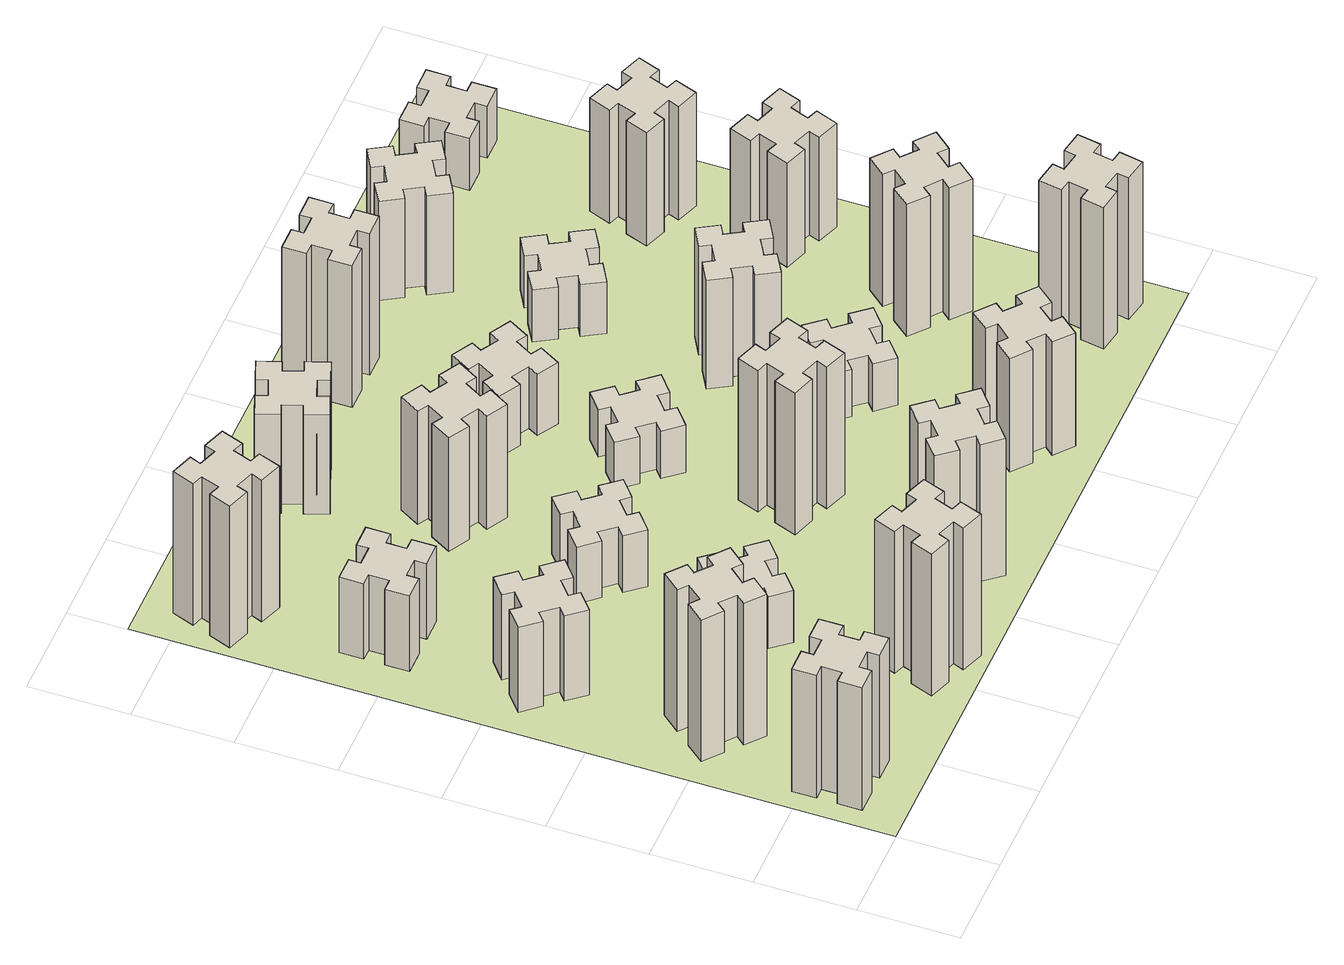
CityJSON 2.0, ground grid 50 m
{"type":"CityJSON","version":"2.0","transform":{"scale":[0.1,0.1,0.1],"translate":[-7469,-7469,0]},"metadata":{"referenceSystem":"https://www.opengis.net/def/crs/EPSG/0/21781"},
"CityObjects":{
"building1":{"type":"Building","attributes":{"class":"1000","function":"1000","usage":"1000","yearOfConstruction":2016,"roofType":"1000","measuredHeight":78,"storeysAboveGround":30,"storeysBelowGround":0},"geometry":[{"type":"Solid","lod":"1","boundaries":[[[[0,1,2,3,4,5,6,7,8,9,10,11,12,13,14,15,16,17,18,19]],[[17,16,20,21]],[[16,15,22,20]],[[15,14,23,22]],[[14,13,24,23]],[[13,12,25,24]],[[12,11,26,25]],[[11,10,27,26]],[[10,9,28,27]],[[9,8,29,28]],[[8,7,30,29]],[[7,6,31,30]],[[6,5,32,31]],[[5,4,33,32]],[[4,3,34,33]],[[3,2,35,34]],[[2,1,36,35]],[[1,0,37,36]],[[0,19,38,37]],[[19,18,39,38]],[[18,17,21,39]],[[24,25,26,27,28,29,30,31,32,33,34,35,36,37,38,39,21,20,22,23]]]]}]},
"building2":{"type":"Building","attributes":{"class":"1000","function":"1000","usage":"1000","yearOfConstruction":2016,"roofType":"1000","measuredHeight":90,"storeysAboveGround":30,"storeysBelowGround":0},"geometry":[{"type":"Solid","lod":"1","boundaries":[[[[40,41,42,43,44,45,46,47,48,49,50,51,52,53,54,55,56,57,58,59]],[[57,56,60,61]],[[56,55,62,60]],[[55,54,63,62]],[[54,53,64,63]],[[53,52,65,64]],[[52,51,66,65]],[[51,50,67,66]],[[50,49,68,67]],[[49,48,69,68]],[[48,47,70,69]],[[47,46,71,70]],[[46,45,72,71]],[[45,44,73,72]],[[44,43,74,73]],[[43,42,75,74]],[[42,41,76,75]],[[41,40,77,76]],[[40,59,78,77]],[[59,58,79,78]],[[58,57,61,79]],[[64,65,66,67,68,69,70,71,72,73,74,75,76,77,78,79,61,60,62,63]]]]}]},
"building3":{"type":"Building","attributes":{"class":"1000","function":"1000","usage":"1000","yearOfConstruction":2016,"roofType":"1000","measuredHeight":54,"storeysAboveGround":30,"storeysBelowGround":0},"geometry":[{"type":"Solid","lod":"1","boundaries":[[[[80,81,82,83,84,85,86,87,88,89,90,91,92,93,94,95,96,97,98,99]],[[97,96,100,101]],[[96,95,102,100]],[[95,94,103,102]],[[94,93,104,103]],[[93,92,105,104]],[[92,91,106,105]],[[91,90,107,106]],[[90,89,108,107]],[[89,88,109,108]],[[88,87,110,109]],[[87,86,111,110]],[[86,85,112,111]],[[85,84,113,112]],[[84,83,114,113]],[[83,82,115,114]],[[82,81,116,115]],[[81,80,117,116]],[[80,99,118,117]],[[99,98,119,118]],[[98,97,101,119]],[[104,105,106,107,108,109,110,111,112,113,114,115,116,117,118,119,101,100,102,103]]]]}]},
"building4":{"type":"Building","attributes":{"class":"1000","function":"1000","usage":"1000","yearOfConstruction":2016,"roofType":"1000","measuredHeight":48,"storeysAboveGround":30,"storeysBelowGround":0},"geometry":[{"type":"Solid","lod":"1","boundaries":[[[[120,121,122,123,124,125,126,127,128,129,130,131,132,133,134,135,136,137,138,139]],[[137,136,140,141]],[[136,135,142,140]],[[135,134,143,142]],[[134,133,144,143]],[[133,132,145,144]],[[132,131,146,145]],[[131,130,147,146]],[[130,129,148,147]],[[129,128,149,148]],[[128,127,150,149]],[[127,126,151,150]],[[126,125,152,151]],[[125,124,153,152]],[[124,123,154,153]],[[123,122,155,154]],[[122,121,156,155]],[[121,120,157,156]],[[120,139,158,157]],[[139,138,159,158]],[[138,137,141,159]],[[144,145,146,147,148,149,150,151,152,153,154,155,156,157,158,159,141,140,142,143]]]]}]},
"building5":{"type":"Building","attributes":{"class":"1000","function":"1000","usage":"1000","yearOfConstruction":2016,"roofType":"1000","measuredHeight":90,"storeysAboveGround":30,"storeysBelowGround":0},"geometry":[{"type":"Solid","lod":"1","boundaries":[[[[160,161,162,163,164,165,166,167,168,169,170,171,172,173,174,175,176,177,178,179]],[[177,176,180,181]],[[176,175,182,180]],[[175,174,183,182]],[[174,173,184,183]],[[173,172,185,184]],[[172,171,186,185]],[[171,170,187,186]],[[170,169,188,187]],[[169,168,189,188]],[[168,167,190,189]],[[167,166,191,190]],[[166,165,192,191]],[[165,164,193,192]],[[164,163,194,193]],[[163,162,195,194]],[[162,161,196,195]],[[161,160,197,196]],[[160,179,198,197]],[[179,178,199,198]],[[178,177,181,199]],[[184,185,186,187,188,189,190,191,192,193,194,195,196,197,198,199,181,180,182,183]]]]}]},
"building6":{"type":"Building","attributes":{"class":"1000","function":"1000","usage":"1000","yearOfConstruction":2016,"roofType":"1000","measuredHeight":90,"storeysAboveGround":30,"storeysBelowGround":0},"geometry":[{"type":"Solid","lod":"1","boundaries":[[[[200,201,202,203,204,205,206,207,208,209,210,211,212,213,214,215,216,217,218,219]],[[217,216,220,221]],[[216,215,222,220]],[[215,214,223,222]],[[214,213,224,223]],[[213,212,225,224]],[[212,211,226,225]],[[211,210,227,226]],[[210,209,228,227]],[[209,208,229,228]],[[208,207,230,229]],[[207,206,231,230]],[[206,205,232,231]],[[205,204,233,232]],[[204,203,234,233]],[[203,202,235,234]],[[202,201,236,235]],[[201,200,237,236]],[[200,219,238,237]],[[219,218,239,238]],[[218,217,221,239]],[[224,225,226,227,228,229,230,231,232,233,234,235,236,237,238,239,221,220,222,223]]]]}]},
"building7":{"type":"Building","attributes":{"class":"1000","function":"1000","usage":"1000","yearOfConstruction":2016,"roofType":"1000","measuredHeight":33,"storeysAboveGround":30,"storeysBelowGround":0},"geometry":[{"type":"Solid","lod":"1","boundaries":[[[[240,241,242,243,244,245,246,247,248,249,250,251,252,253,254,255,256,257,258,259]],[[257,256,260,261]],[[256,255,262,260]],[[255,254,263,262]],[[254,253,264,263]],[[253,252,265,264]],[[252,251,266,265]],[[251,250,267,266]],[[250,249,268,267]],[[249,248,269,268]],[[248,247,270,269]],[[247,246,271,270]],[[246,245,272,271]],[[245,244,273,272]],[[244,243,274,273]],[[243,242,275,274]],[[242,241,276,275]],[[241,240,277,276]],[[240,259,278,277]],[[259,258,279,278]],[[258,257,261,279]],[[264,265,266,267,268,269,270,271,272,273,274,275,276,277,278,279,261,260,262,263]]]]}]},
"building8":{"type":"Building","attributes":{"class":"1000","function":"1000","usage":"1000","yearOfConstruction":2016,"roofType":"1000","measuredHeight":36,"storeysAboveGround":30,"storeysBelowGround":0},"geometry":[{"type":"Solid","lod":"1","boundaries":[[[[280,281,282,283,284,285,286,287,288,289,290,291,292,293,294,295,296,297,298,299]],[[297,296,300,301]],[[296,295,302,300]],[[295,294,303,302]],[[294,293,304,303]],[[293,292,305,304]],[[292,291,306,305]],[[291,290,307,306]],[[290,289,308,307]],[[289,288,309,308]],[[288,287,310,309]],[[287,286,311,310]],[[286,285,312,311]],[[285,284,313,312]],[[284,283,314,313]],[[283,282,315,314]],[[282,281,316,315]],[[281,280,317,316]],[[280,299,318,317]],[[299,298,319,318]],[[298,297,301,319]],[[304,305,306,307,308,309,310,311,312,313,314,315,316,317,318,319,301,300,302,303]]]]}]},
"building9":{"type":"Building","attributes":{"class":"1000","function":"1000","usage":"1000","yearOfConstruction":2016,"roofType":"1000","measuredHeight":87,"storeysAboveGround":30,"storeysBelowGround":0},"geometry":[{"type":"Solid","lod":"1","boundaries":[[[[320,321,322,323,324,325,326,327,328,329,330,331,332,333,334,335,336,337,338,339]],[[337,336,340,341]],[[336,335,342,340]],[[335,334,343,342]],[[334,333,344,343]],[[333,332,345,344]],[[332,331,346,345]],[[331,330,347,346]],[[330,329,348,347]],[[329,328,349,348]],[[328,327,350,349]],[[327,326,351,350]],[[326,325,352,351]],[[325,324,353,352]],[[324,323,354,353]],[[323,322,355,354]],[[322,321,356,355]],[[321,320,357,356]],[[320,339,358,357]],[[339,338,359,358]],[[338,337,341,359]],[[344,345,346,347,348,349,350,351,352,353,354,355,356,357,358,359,341,340,342,343]]]]}]},
"building10":{"type":"Building","attributes":{"class":"1000","function":"1000","usage":"1000","yearOfConstruction":2016,"roofType":"1000","measuredHeight":72,"storeysAboveGround":30,"storeysBelowGround":0},"geometry":[{"type":"Solid","lod":"1","boundaries":[[[[360,361,362,363,364,365,366,367,368,369,370,371,372,373,374,375,376,377,378,379]],[[377,376,380,381]],[[376,375,382,380]],[[375,374,383,382]],[[374,373,384,383]],[[373,372,385,384]],[[372,371,386,385]],[[371,370,387,386]],[[370,369,388,387]],[[369,368,389,388]],[[368,367,390,389]],[[367,366,391,390]],[[366,365,392,391]],[[365,364,393,392]],[[364,363,394,393]],[[363,362,395,394]],[[362,361,396,395]],[[361,360,397,396]],[[360,379,398,397]],[[379,378,399,398]],[[378,377,381,399]],[[384,385,386,387,388,389,390,391,392,393,394,395,396,397,398,399,381,380,382,383]]]]}]},
"building11":{"type":"Building","attributes":{"class":"1000","function":"1000","usage":"1000","yearOfConstruction":2016,"roofType":"1000","measuredHeight":63,"storeysAboveGround":30,"storeysBelowGround":0},"geometry":[{"type":"Solid","lod":"1","boundaries":[[[[400,401,402,403,404,405,406,407,408,409,410,411,412,413,414,415,416,417,418,419]],[[417,416,420,421]],[[416,415,422,420]],[[415,414,423,422]],[[414,413,424,423]],[[413,412,425,424]],[[412,411,426,425]],[[411,410,427,426]],[[410,409,428,427]],[[409,408,429,428]],[[408,407,430,429]],[[407,406,431,430]],[[406,405,432,431]],[[405,404,433,432]],[[404,403,434,433]],[[403,402,435,434]],[[402,401,436,435]],[[401,400,437,436]],[[400,419,438,437]],[[419,418,439,438]],[[418,417,421,439]],[[424,425,426,427,428,429,430,431,432,433,434,435,436,437,438,439,421,420,422,423]]]]}]},
"building12":{"type":"Building","attributes":{"class":"1000","function":"1000","usage":"1000","yearOfConstruction":2016,"roofType":"1000","measuredHeight":90,"storeysAboveGround":30,"storeysBelowGround":0},"geometry":[{"type":"Solid","lod":"1","boundaries":[[[[440,441,442,443,444,445,446,447,448,449,450,451,452,453,454,455,456,457,458,459]],[[457,456,460,461]],[[456,455,462,460]],[[455,454,463,462]],[[454,453,464,463]],[[453,452,465,464]],[[452,451,466,465]],[[451,450,467,466]],[[450,449,468,467]],[[449,448,469,468]],[[448,447,470,469]],[[447,446,471,470]],[[446,445,472,471]],[[445,444,473,472]],[[444,443,474,473]],[[443,442,475,474]],[[442,441,476,475]],[[441,440,477,476]],[[440,459,478,477]],[[459,458,479,478]],[[458,457,461,479]],[[464,465,466,467,468,469,470,471,472,473,474,475,476,477,478,479,461,460,462,463]]]]}]},
"building13":{"type":"Building","attributes":{"class":"1000","function":"1000","usage":"1000","yearOfConstruction":2016,"roofType":"1000","measuredHeight":30,"storeysAboveGround":30,"storeysBelowGround":0},"geometry":[{"type":"Solid","lod":"1","boundaries":[[[[480,481,482,483,484,485,486,487,488,489,490,491,492,493,494,495,496,497,498,499]],[[497,496,500,501]],[[496,495,502,500]],[[495,494,503,502]],[[494,493,504,503]],[[493,492,505,504]],[[492,491,506,505]],[[491,490,507,506]],[[490,489,508,507]],[[489,488,509,508]],[[488,487,510,509]],[[487,486,511,510]],[[486,485,512,511]],[[485,484,513,512]],[[484,483,514,513]],[[483,482,515,514]],[[482,481,516,515]],[[481,480,517,516]],[[480,499,518,517]],[[499,498,519,518]],[[498,497,501,519]],[[504,505,506,507,508,509,510,511,512,513,514,515,516,517,518,519,501,500,502,503]]]]}]},
"building14":{"type":"Building","attributes":{"class":"1000","function":"1000","usage":"1000","yearOfConstruction":2016,"roofType":"1000","measuredHeight":39,"storeysAboveGround":30,"storeysBelowGround":0},"geometry":[{"type":"Solid","lod":"1","boundaries":[[[[520,521,522,523,524,525,526,527,528,529,530,531,532,533,534,535,536,537,538,539]],[[537,536,540,541]],[[536,535,542,540]],[[535,534,543,542]],[[534,533,544,543]],[[533,532,545,544]],[[532,531,546,545]],[[531,530,547,546]],[[530,529,548,547]],[[529,528,549,548]],[[528,527,550,549]],[[527,526,551,550]],[[526,525,552,551]],[[525,524,553,552]],[[524,523,554,553]],[[523,522,555,554]],[[522,521,556,555]],[[521,520,557,556]],[[520,539,558,557]],[[539,538,559,558]],[[538,537,541,559]],[[544,545,546,547,548,549,550,551,552,553,554,555,556,557,558,559,541,540,542,543]]]]}]},
"building15":{"type":"Building","attributes":{"class":"1000","function":"1000","usage":"1000","yearOfConstruction":2016,"roofType":"1000","measuredHeight":72,"storeysAboveGround":30,"storeysBelowGround":0},"geometry":[{"type":"Solid","lod":"1","boundaries":[[[[560,561,562,563,564,565,566,567,568,569,570,571,572,573,574,575,576,577,578,579]],[[577,576,580,581]],[[576,575,582,580]],[[575,574,583,582]],[[574,573,584,583]],[[573,572,585,584]],[[572,571,586,585]],[[571,570,587,586]],[[570,569,588,587]],[[569,568,589,588]],[[568,567,590,589]],[[567,566,591,590]],[[566,565,592,591]],[[565,564,593,592]],[[564,563,594,593]],[[563,562,595,594]],[[562,561,596,595]],[[561,560,597,596]],[[560,579,598,597]],[[579,578,599,598]],[[578,577,581,599]],[[584,585,586,587,588,589,590,591,592,593,594,595,596,597,598,599,581,580,582,583]]]]}]},
"building16":{"type":"Building","attributes":{"class":"1000","function":"1000","usage":"1000","yearOfConstruction":2016,"roofType":"1000","measuredHeight":90,"storeysAboveGround":30,"storeysBelowGround":0},"geometry":[{"type":"Solid","lod":"1","boundaries":[[[[600,601,602,603,604,605,606,607,608,609,610,611,612,613,614,615,616,617,618,619]],[[617,616,620,621]],[[616,615,622,620]],[[615,614,623,622]],[[614,613,624,623]],[[613,612,625,624]],[[612,611,626,625]],[[611,610,627,626]],[[610,609,628,627]],[[609,608,629,628]],[[608,607,630,629]],[[607,606,631,630]],[[606,605,632,631]],[[605,604,633,632]],[[604,603,634,633]],[[603,602,635,634]],[[602,601,636,635]],[[601,600,637,636]],[[600,619,638,637]],[[619,618,639,638]],[[618,617,621,639]],[[624,625,626,627,628,629,630,631,632,633,634,635,636,637,638,639,621,620,622,623]]]]}]},
"building17":{"type":"Building","attributes":{"class":"1000","function":"1000","usage":"1000","yearOfConstruction":2016,"roofType":"1000","measuredHeight":30,"storeysAboveGround":30,"storeysBelowGround":0},"geometry":[{"type":"Solid","lod":"1","boundaries":[[[[640,641,642,643,644,645,646,647,648,649,650,651,652,653,654,655,656,657,658,659]],[[657,656,660,661]],[[656,655,662,660]],[[655,654,663,662]],[[654,653,664,663]],[[653,652,665,664]],[[652,651,666,665]],[[651,650,667,666]],[[650,649,668,667]],[[649,648,669,668]],[[648,647,670,669]],[[647,646,671,670]],[[646,645,672,671]],[[645,644,673,672]],[[644,643,674,673]],[[643,642,675,674]],[[642,641,676,675]],[[641,640,677,676]],[[640,659,678,677]],[[659,658,679,678]],[[658,657,661,679]],[[664,665,666,667,668,669,670,671,672,673,674,675,676,677,678,679,661,660,662,663]]]]}]},
"building18":{"type":"Building","attributes":{"class":"1000","function":"1000","usage":"1000","yearOfConstruction":2016,"roofType":"1000","measuredHeight":69,"storeysAboveGround":30,"storeysBelowGround":0},"geometry":[{"type":"Solid","lod":"1","boundaries":[[[[680,681,682,683,684,685,686,687,688,689,690,691,692,693,694,695,696,697,698,699]],[[697,696,700,701]],[[696,695,702,700]],[[695,694,703,702]],[[694,693,704,703]],[[693,692,705,704]],[[692,691,706,705]],[[691,690,707,706]],[[690,689,708,707]],[[689,688,709,708]],[[688,687,710,709]],[[687,686,711,710]],[[686,685,712,711]],[[685,684,713,712]],[[684,683,714,713]],[[683,682,715,714]],[[682,681,716,715]],[[681,680,717,716]],[[680,699,718,717]],[[699,698,719,718]],[[698,697,701,719]],[[704,705,706,707,708,709,710,711,712,713,714,715,716,717,718,719,701,700,702,703]]]]}]},
"building19":{"type":"Building","attributes":{"class":"1000","function":"1000","usage":"1000","yearOfConstruction":2016,"roofType":"1000","measuredHeight":33,"storeysAboveGround":30,"storeysBelowGround":0},"geometry":[{"type":"Solid","lod":"1","boundaries":[[[[720,721,722,723,724,725,726,727,728,729,730,731,732,733,734,735,736,737,738,739]],[[737,736,740,741]],[[736,735,742,740]],[[735,734,743,742]],[[734,733,744,743]],[[733,732,745,744]],[[732,731,746,745]],[[731,730,747,746]],[[730,729,748,747]],[[729,728,749,748]],[[728,727,750,749]],[[727,726,751,750]],[[726,725,752,751]],[[725,724,753,752]],[[724,723,754,753]],[[723,722,755,754]],[[722,721,756,755]],[[721,720,757,756]],[[720,739,758,757]],[[739,738,759,758]],[[738,737,741,759]],[[744,745,746,747,748,749,750,751,752,753,754,755,756,757,758,759,741,740,742,743]]]]}]},
"building20":{"type":"Building","attributes":{"class":"1000","function":"1000","usage":"1000","yearOfConstruction":2016,"roofType":"1000","measuredHeight":90,"storeysAboveGround":30,"storeysBelowGround":0},"geometry":[{"type":"Solid","lod":"1","boundaries":[[[[760,761,762,763,764,765,766,767,768,769,770,771,772,773,774,775,776,777,778,779]],[[777,776,780,781]],[[776,775,782,780]],[[775,774,783,782]],[[774,773,784,783]],[[773,772,785,784]],[[772,771,786,785]],[[771,770,787,786]],[[770,769,788,787]],[[769,768,789,788]],[[768,767,790,789]],[[767,766,791,790]],[[766,765,792,791]],[[765,764,793,792]],[[764,763,794,793]],[[763,762,795,794]],[[762,761,796,795]],[[761,760,797,796]],[[760,779,798,797]],[[779,778,799,798]],[[778,777,781,799]],[[784,785,786,787,788,789,790,791,792,793,794,795,796,797,798,799,781,780,782,783]]]]}]},
"building21":{"type":"Building","attributes":{"class":"1000","function":"1000","usage":"1000","yearOfConstruction":2016,"roofType":"1000","measuredHeight":84,"storeysAboveGround":30,"storeysBelowGround":0},"geometry":[{"type":"Solid","lod":"1","boundaries":[[[[800,801,802,803,804,805,806,807,808,809,810,811,812,813,814,815,816,817,818,819]],[[817,816,820,821]],[[816,815,822,820]],[[815,814,823,822]],[[814,813,824,823]],[[813,812,825,824]],[[812,811,826,825]],[[811,810,827,826]],[[810,809,828,827]],[[809,808,829,828]],[[808,807,830,829]],[[807,806,831,830]],[[806,805,832,831]],[[805,804,833,832]],[[804,803,834,833]],[[803,802,835,834]],[[802,801,836,835]],[[801,800,837,836]],[[800,819,838,837]],[[819,818,839,838]],[[818,817,821,839]],[[824,825,826,827,828,829,830,831,832,833,834,835,836,837,838,839,821,820,822,823]]]]}]},
"building22":{"type":"Building","attributes":{"class":"1000","function":"1000","usage":"1000","yearOfConstruction":2016,"roofType":"1000","measuredHeight":63,"storeysAboveGround":30,"storeysBelowGround":0},"geometry":[{"type":"Solid","lod":"1","boundaries":[[[[840,841,842,843,844,845,846,847,848,849,850,851,852,853,854,855,856,857,858,859]],[[857,856,860,861]],[[856,855,862,860]],[[855,854,863,862]],[[854,853,864,863]],[[853,852,865,864]],[[852,851,866,865]],[[851,850,867,866]],[[850,849,868,867]],[[849,848,869,868]],[[848,847,870,869]],[[847,846,871,870]],[[846,845,872,871]],[[845,844,873,872]],[[844,843,874,873]],[[843,842,875,874]],[[842,841,876,875]],[[841,840,877,876]],[[840,859,878,877]],[[859,858,879,878]],[[858,857,861,879]],[[864,865,866,867,868,869,870,871,872,873,874,875,876,877,878,879,861,860,862,863]]]]}]},
"building23":{"type":"Building","attributes":{"class":"1000","function":"1000","usage":"1000","yearOfConstruction":2016,"roofType":"1000","measuredHeight":66,"storeysAboveGround":30,"storeysBelowGround":0},"geometry":[{"type":"Solid","lod":"1","boundaries":[[[[880,881,882,883,884,885,886,887,888,889,890,891,892,893,894,895,896,897,898,899]],[[897,896,900,901]],[[896,895,902,900]],[[895,894,903,902]],[[894,893,904,903]],[[893,892,905,904]],[[892,891,906,905]],[[891,890,907,906]],[[890,889,908,907]],[[889,888,909,908]],[[888,887,910,909]],[[887,886,911,910]],[[886,885,912,911]],[[885,884,913,912]],[[884,883,914,913]],[[883,882,915,914]],[[882,881,916,915]],[[881,880,917,916]],[[880,899,918,917]],[[899,898,919,918]],[[898,897,901,919]],[[904,905,906,907,908,909,910,911,912,913,914,915,916,917,918,919,901,900,902,903]]]]}]},
"building24":{"type":"Building","attributes":{"class":"1000","function":"1000","usage":"1000","yearOfConstruction":2016,"roofType":"1000","measuredHeight":72,"storeysAboveGround":30,"storeysBelowGround":0},"geometry":[{"type":"Solid","lod":"1","boundaries":[[[[920,921,922,923,924,925,926,927,928,929,930,931,932,933,934,935,936,937,938,939]],[[937,936,940,941]],[[936,935,942,940]],[[935,934,943,942]],[[934,933,944,943]],[[933,932,945,944]],[[932,931,946,945]],[[931,930,947,946]],[[930,929,948,947]],[[929,928,949,948]],[[928,927,950,949]],[[927,926,951,950]],[[926,925,952,951]],[[925,924,953,952]],[[924,923,954,953]],[[923,922,955,954]],[[922,921,956,955]],[[921,920,957,956]],[[920,939,958,957]],[[939,938,959,958]],[[938,937,941,959]],[[944,945,946,947,948,949,950,951,952,953,954,955,956,957,958,959,941,940,942,943]]]]}]},
"building25":{"type":"Building","attributes":{"class":"1000","function":"1000","usage":"1000","yearOfConstruction":2016,"roofType":"1000","measuredHeight":33,"storeysAboveGround":30,"storeysBelowGround":0},"geometry":[{"type":"Solid","lod":"1","boundaries":[[[[960,961,962,963,964,965,966,967,968,969,970,971,972,973,974,975,976,977,978,979]],[[977,976,980,981]],[[976,975,982,980]],[[975,974,983,982]],[[974,973,984,983]],[[973,972,985,984]],[[972,971,986,985]],[[971,970,987,986]],[[970,969,988,987]],[[969,968,989,988]],[[968,967,990,989]],[[967,966,991,990]],[[966,965,992,991]],[[965,964,993,992]],[[964,963,994,993]],[[963,962,995,994]],[[962,961,996,995]],[[961,960,997,996]],[[960,979,998,997]],[[979,978,999,998]],[[978,977,981,999]],[[984,985,986,987,988,989,990,991,992,993,994,995,996,997,998,999,981,980,982,983]]]]}]},
"landuse1":{"type":"LandUse","attributes":{"name":"plot1","function":"1010"},"geometry":[{"type":"MultiSurface","lod":"1","boundaries":[[[1000,1001,1002,1003]]]}]}
},
"vertices":[
[165,425,0],[165,325,0],[105,325,0],[105,205,0],[225,205,0],[225,265,0],[325,265,0],[325,205,0],[445,205,0],[445,325,0],[385,325,0],[385,425,0],[445,425,0],[445,545,0],[325,545,0],[325,485,0],[225,485,0],[225,545,0],[105,545,0],[105,425,0],[225,485,780],[225,545,780],[325,485,780],[325,545,780],[445,545,780],[445,425,780],[385,425,780],[385,325,780],[445,325,780],[445,205,780],[325,205,780],[325,265,780],[225,265,780],[225,205,780],[105,205,780],[105,325,780],[165,325,780],[165,425,780],[105,425,780],[105,545,780],
[484,1067,0],[408,1132,0],[446,1178,0],[354,1255,0],[277,1163,0],[323,1124,0],[259,1048,0],[213,1086,0],[136,994,0],[228,917,0],[266,963,0],[343,899,0],[304,853,0],[396,776,0],[473,868,0],[427,906,0],[492,983,0],[538,944,0],[615,1036,0],[523,1113,0],[492,983,900],[538,944,900],[427,906,900],[473,868,900],[396,776,900],[304,853,900],[343,899,900],[266,963,900],[228,917,900],[136,994,900],[213,1086,900],[259,1048,900],[323,1124,900],[277,1163,900],[354,1255,900],[446,1178,900],[408,1132,900],[484,1067,900],[523,1113,900],[615,1036,900],
[408,1739,0],[484,1803,0],[523,1757,0],[615,1834,0],[538,1926,0],[492,1888,0],[427,1964,0],[473,2003,0],[396,2095,0],[304,2018,0],[343,1972,0],[266,1907,0],[228,1953,0],[136,1876,0],[213,1784,0],[259,1823,0],[323,1746,0],[277,1708,0],[354,1616,0],[446,1693,0],[323,1746,540],[277,1708,540],[259,1823,540],[213,1784,540],[136,1876,540],[228,1953,540],[266,1907,540],[343,1972,540],[304,2018,540],[396,2095,540],[473,2003,540],[427,1964,540],[492,1888,540],[538,1926,540],[615,1834,540],[523,1757,540],[484,1803,540],[408,1739,540],[446,1693,540],[354,1616,540],
[485,2545,0],[485,2645,0],[545,2645,0],[545,2765,0],[425,2765,0],[425,2705,0],[325,2705,0],[325,2765,0],[205,2765,0],[205,2645,0],[265,2645,0],[265,2545,0],[205,2545,0],[205,2425,0],[325,2425,0],[325,2485,0],[425,2485,0],[425,2425,0],[545,2425,0],[545,2545,0],[425,2485,480],[425,2425,480],[325,2485,480],[325,2425,480],[205,2425,480],[205,2545,480],[265,2545,480],[265,2645,480],[205,2645,480],[205,2765,480],[325,2765,480],[325,2705,480],[425,2705,480],[425,2765,480],[545,2765,480],[545,2645,480],[485,2645,480],[485,2545,480],[545,2545,480],[545,2425,480],
[1029,360,0],[995,266,0],[939,287,0],[897,174,0],[1010,133,0],[1031,189,0],[1125,155,0],[1104,99,0],[1217,57,0],[1258,170,0],[1202,191,0],[1236,285,0],[1292,264,0],[1333,377,0],[1220,418,0],[1200,362,0],[1106,396,0],[1127,452,0],[1014,493,0],[973,380,0],[1106,396,900],[1127,452,900],[1200,362,900],[1220,418,900],[1333,377,900],[1292,264,900],[1236,285,900],[1202,191,900],[1258,170,900],[1217,57,900],[1104,99,900],[1125,155,900],[1031,189,900],[1010,133,900],[897,174,900],[939,287,900],[995,266,900],[1029,360,900],[973,380,900],[1014,493,900],
[189,3420,0],[155,3326,0],[99,3347,0],[57,3234,0],[170,3193,0],[191,3249,0],[285,3215,0],[264,3159,0],[377,3117,0],[418,3230,0],[362,3251,0],[396,3345,0],[452,3324,0],[493,3437,0],[380,3478,0],[360,3422,0],[266,3456,0],[287,3512,0],[174,3553,0],[133,3440,0],[266,3456,900],[287,3512,900],[360,3422,900],[380,3478,900],[493,3437,900],[452,3324,900],[396,3345,900],[362,3251,900],[418,3230,900],[377,3117,900],[264,3159,900],[285,3215,900],[191,3249,900],[170,3193,900],[57,3234,900],[99,3347,900],[155,3326,900],[189,3420,900],[133,3440,900],[174,3553,900],
[983,1232,0],[906,1167,0],[868,1213,0],[776,1136,0],[853,1044,0],[899,1083,0],[963,1006,0],[917,968,0],[994,876,0],[1086,953,0],[1048,999,0],[1124,1063,0],[1163,1017,0],[1255,1094,0],[1178,1186,0],[1132,1148,0],[1067,1224,0],[1113,1263,0],[1036,1355,0],[944,1278,0],[1067,1224,330],[1113,1263,330],[1132,1148,330],[1178,1186,330],[1255,1094,330],[1163,1017,330],[1124,1063,330],[1048,999,330],[1086,953,330],[994,876,330],[917,968,330],[963,1006,330],[899,1083,330],[853,1044,330],[776,1136,330],[868,1213,330],[906,1167,330],[983,1232,330],[944,1278,330],[1036,1355,330],
[1083,1972,0],[1006,1907,0],[968,1953,0],[876,1876,0],[953,1784,0],[999,1823,0],[1063,1746,0],[1017,1708,0],[1094,1616,0],[1186,1693,0],[1148,1739,0],[1224,1803,0],[1263,1757,0],[1355,1834,0],[1278,1926,0],[1232,1888,0],[1167,1964,0],[1213,2003,0],[1136,2095,0],[1044,2018,0],[1167,1964,360],[1213,2003,360],[1232,1888,360],[1278,1926,360],[1355,1834,360],[1263,1757,360],[1224,1803,360],[1148,1739,360],[1186,1693,360],[1094,1616,360],[1017,1708,360],[1063,1746,360],[999,1823,360],[953,1784,360],[876,1876,360],[968,1953,360],[1006,1907,360],[1083,1972,360],[1044,2018,360],[1136,2095,360],
[1639,343,0],[1703,266,0],[1657,228,0],[1734,136,0],[1826,213,0],[1788,259,0],[1864,323,0],[1903,277,0],[1995,354,0],[1918,446,0],[1872,408,0],[1807,484,0],[1853,523,0],[1776,615,0],[1684,538,0],[1723,492,0],[1646,427,0],[1608,473,0],[1516,396,0],[1593,304,0],[1646,427,870],[1608,473,870],[1723,492,870],[1684,538,870],[1776,615,870],[1853,523,870],[1807,484,870],[1872,408,870],[1918,446,870],[1995,354,870],[1903,277,870],[1864,323,870],[1788,259,870],[1826,213,870],[1734,136,870],[1657,228,870],[1703,266,870],[1639,343,870],[1593,304,870],[1516,396,870],
[1314,2666,0],[1227,2716,0],[1257,2768,0],[1153,2828,0],[1093,2724,0],[1145,2694,0],[1095,2607,0],[1043,2637,0],[983,2533,0],[1087,2473,0],[1117,2525,0],[1204,2475,0],[1174,2423,0],[1278,2363,0],[1338,2467,0],[1286,2497,0],[1336,2584,0],[1388,2554,0],[1448,2658,0],[1344,2718,0],[1336,2584,720],[1388,2554,720],[1286,2497,720],[1338,2467,720],[1278,2363,720],[1174,2423,720],[1204,2475,720],[1117,2525,720],[1087,2473,720],[983,2533,720],[1043,2637,720],[1095,2607,720],[1145,2694,720],[1093,2724,720],[1153,2828,720],[1257,2768,720],[1227,2716,720],[1314,2666,720],[1344,2718,720],[1448,2658,720],
[1125,3456,0],[1031,3422,0],[1010,3478,0],[897,3437,0],[939,3324,0],[995,3345,0],[1029,3251,0],[973,3230,0],[1014,3117,0],[1127,3159,0],[1106,3215,0],[1200,3249,0],[1220,3193,0],[1333,3234,0],[1292,3347,0],[1236,3326,0],[1202,3420,0],[1258,3440,0],[1217,3553,0],[1104,3512,0],[1202,3420,630],[1258,3440,630],[1236,3326,630],[1292,3347,630],[1333,3234,630],[1220,3193,630],[1200,3249,630],[1106,3215,630],[1127,3159,630],[1014,3117,630],[973,3230,630],[1029,3251,630],[995,3345,630],[939,3324,630],[897,3437,630],[1010,3478,630],[1031,3422,630],[1125,3456,630],[1104,3512,630],[1217,3553,630],
[1771,1129,0],[1865,1095,0],[1844,1039,0],[1957,997,0],[1998,1110,0],[1942,1131,0],[1976,1225,0],[2032,1204,0],[2073,1317,0],[1960,1358,0],[1940,1302,0],[1846,1336,0],[1867,1392,0],[1754,1433,0],[1713,1320,0],[1769,1300,0],[1735,1206,0],[1679,1227,0],[1637,1114,0],[1750,1073,0],[1735,1206,900],[1679,1227,900],[1769,1300,900],[1713,1320,900],[1754,1433,900],[1867,1392,900],[1846,1336,900],[1940,1302,900],[1960,1358,900],[2073,1317,900],[2032,1204,900],[1976,1225,900],[1942,1131,900],[1998,1110,900],[1957,997,900],[1844,1039,900],[1865,1095,900],[1771,1129,900],[1750,1073,900],[1637,1114,900],
[1972,1988,0],[1907,2064,0],[1953,2103,0],[1876,2195,0],[1784,2118,0],[1823,2072,0],[1746,2007,0],[1708,2053,0],[1616,1976,0],[1693,1884,0],[1739,1923,0],[1803,1846,0],[1757,1808,0],[1834,1716,0],[1926,1793,0],[1888,1839,0],[1964,1903,0],[2003,1857,0],[2095,1934,0],[2018,2026,0],[1964,1903,300],[2003,1857,300],[1888,1839,300],[1926,1793,300],[1834,1716,300],[1757,1808,300],[1803,1846,300],[1739,1923,300],[1693,1884,300],[1616,1976,300],[1708,2053,300],[1746,2007,300],[1823,2072,300],[1784,2118,300],[1876,2195,300],[1953,2103,300],[1907,2064,300],[1972,1988,300],[2018,2026,300],[2095,1934,300],
[1926,2497,0],[1976,2584,0],[2028,2554,0],[2088,2658,0],[1984,2718,0],[1954,2666,0],[1867,2716,0],[1897,2768,0],[1793,2828,0],[1733,2724,0],[1785,2694,0],[1735,2607,0],[1683,2637,0],[1623,2533,0],[1727,2473,0],[1757,2525,0],[1844,2475,0],[1814,2423,0],[1918,2363,0],[1978,2467,0],[1844,2475,390],[1814,2423,390],[1757,2525,390],[1727,2473,390],[1623,2533,390],[1683,2637,390],[1735,2607,390],[1785,2694,390],[1733,2724,390],[1793,2828,390],[1897,2768,390],[1867,2716,390],[1954,2666,390],[1984,2718,390],[2088,2658,390],[2028,2554,390],[1976,2584,390],[1926,2497,390],[1978,2467,390],[1918,2363,390],
[2486,323,0],[2563,259,0],[2524,213,0],[2616,136,0],[2693,228,0],[2647,266,0],[2712,343,0],[2758,304,0],[2835,396,0],[2743,473,0],[2704,427,0],[2628,492,0],[2666,538,0],[2574,615,0],[2497,523,0],[2543,484,0],[2479,408,0],[2433,446,0],[2356,354,0],[2448,277,0],[2479,408,720],[2433,446,720],[2543,484,720],[2497,523,720],[2574,615,720],[2666,538,720],[2628,492,720],[2704,427,720],[2743,473,720],[2835,396,720],[2758,304,720],[2712,343,720],[2647,266,720],[2693,228,720],[2616,136,720],[2524,213,720],[2563,259,720],[2486,323,720],[2448,277,720],[2356,354,720],
[1965,3385,0],[1965,3485,0],[2025,3485,0],[2025,3605,0],[1905,3605,0],[1905,3545,0],[1805,3545,0],[1805,3605,0],[1685,3605,0],[1685,3485,0],[1745,3485,0],[1745,3385,0],[1685,3385,0],[1685,3265,0],[1805,3265,0],[1805,3325,0],[1905,3325,0],[1905,3265,0],[2025,3265,0],[2025,3385,0],[1905,3325,900],[1905,3265,900],[1805,3325,900],[1805,3265,900],[1685,3265,900],[1685,3385,900],[1745,3385,900],[1745,3485,900],[1685,3485,900],[1685,3605,900],[1805,3605,900],[1805,3545,900],[1905,3545,900],[1905,3605,900],[2025,3605,900],[2025,3485,900],[1965,3485,900],[1965,3385,900],[2025,3385,900],[2025,3265,900],
[2563,1332,0],[2486,1267,0],[2448,1313,0],[2356,1236,0],[2433,1144,0],[2479,1183,0],[2543,1106,0],[2497,1068,0],[2574,976,0],[2666,1053,0],[2628,1099,0],[2704,1163,0],[2743,1117,0],[2835,1194,0],[2758,1286,0],[2712,1248,0],[2647,1324,0],[2693,1363,0],[2616,1455,0],[2524,1378,0],[2647,1324,300],[2693,1363,300],[2712,1248,300],[2758,1286,300],[2835,1194,300],[2743,1117,300],[2704,1163,300],[2628,1099,300],[2666,1053,300],[2574,976,300],[2497,1068,300],[2543,1106,300],[2479,1183,300],[2433,1144,300],[2356,1236,300],[2448,1313,300],[2486,1267,300],[2563,1332,300],[2524,1378,300],[2616,1455,300],
[2475,1744,0],[2525,1657,0],[2473,1627,0],[2533,1523,0],[2637,1583,0],[2607,1635,0],[2694,1685,0],[2724,1633,0],[2828,1693,0],[2768,1797,0],[2716,1767,0],[2666,1854,0],[2718,1884,0],[2658,1988,0],[2554,1928,0],[2584,1876,0],[2497,1826,0],[2467,1878,0],[2363,1818,0],[2423,1714,0],[2497,1826,690],[2467,1878,690],[2584,1876,690],[2554,1928,690],[2658,1988,690],[2718,1884,690],[2666,1854,690],[2716,1767,690],[2768,1797,690],[2828,1693,690],[2724,1633,690],[2694,1685,690],[2607,1635,690],[2637,1583,690],[2533,1523,690],[2473,1627,690],[2525,1657,690],[2475,1744,690],[2423,1714,690],[2363,1818,690],
[2475,2584,0],[2525,2497,0],[2473,2467,0],[2533,2363,0],[2637,2423,0],[2607,2475,0],[2694,2525,0],[2724,2473,0],[2828,2533,0],[2768,2637,0],[2716,2607,0],[2666,2694,0],[2718,2724,0],[2658,2828,0],[2554,2768,0],[2584,2716,0],[2497,2666,0],[2467,2718,0],[2363,2658,0],[2423,2554,0],[2497,2666,330],[2467,2718,330],[2584,2716,330],[2554,2768,330],[2658,2828,330],[2718,2724,330],[2666,2694,330],[2716,2607,330],[2768,2637,330],[2828,2533,330],[2724,2473,330],[2694,2525,330],[2607,2475,330],[2637,2423,330],[2533,2363,330],[2473,2467,330],[2525,2497,330],[2475,2584,330],[2423,2554,330],[2363,2658,330],
[3504,475,0],[3405,492,0],[3416,551,0],[3297,572,0],[3277,454,0],[3336,444,0],[3318,345,0],[3259,356,0],[3238,237,0],[3357,217,0],[3367,276,0],[3465,258,0],[3455,199,0],[3573,178,0],[3594,297,0],[3535,307,0],[3552,405,0],[3611,395,0],[3632,513,0],[3514,534,0],[3552,405,900],[3611,395,900],[3535,307,900],[3594,297,900],[3573,178,900],[3455,199,900],[3465,258,900],[3367,276,900],[3357,217,900],[3238,237,900],[3259,356,900],[3318,345,900],[3336,444,900],[3277,454,900],[3297,572,900],[3416,551,900],[3405,492,900],[3504,475,900],[3514,534,900],[3632,513,900],
[3287,1006,0],[3352,1083,0],[3398,1044,0],[3475,1136,0],[3383,1213,0],[3344,1167,0],[3268,1232,0],[3306,1278,0],[3214,1355,0],[3137,1263,0],[3183,1224,0],[3119,1148,0],[3073,1186,0],[2996,1094,0],[3088,1017,0],[3126,1063,0],[3203,999,0],[3164,953,0],[3256,876,0],[3333,968,0],[3203,999,840],[3164,953,840],[3126,1063,840],[3088,1017,840],[2996,1094,840],[3073,1186,840],[3119,1148,840],[3183,1224,840],[3137,1263,840],[3214,1355,840],[3306,1278,840],[3268,1232,840],[3344,1167,840],[3383,1213,840],[3475,1136,840],[3398,1044,840],[3352,1083,840],[3287,1006,840],[3333,968,840],[3256,876,840],
[2716,3347,0],[2666,3434,0],[2718,3464,0],[2658,3568,0],[2554,3508,0],[2584,3456,0],[2497,3406,0],[2467,3458,0],[2363,3398,0],[2423,3294,0],[2475,3324,0],[2525,3237,0],[2473,3207,0],[2533,3103,0],[2637,3163,0],[2607,3215,0],[2694,3265,0],[2724,3213,0],[2828,3273,0],[2768,3377,0],[2694,3265,630],[2724,3213,630],[2607,3215,630],[2637,3163,630],[2533,3103,630],[2473,3207,630],[2525,3237,630],[2475,3324,630],[2423,3294,630],[2363,3398,630],[2467,3458,630],[2497,3406,630],[2584,3456,630],[2554,3508,630],[2658,3568,630],[2718,3464,630],[2666,3434,630],[2716,3347,630],[2768,3377,630],[2828,3273,630],
[3520,1942,0],[3426,1976,0],[3447,2032,0],[3334,2073,0],[3293,1960,0],[3349,1940,0],[3315,1846,0],[3259,1867,0],[3217,1754,0],[3330,1713,0],[3351,1769,0],[3445,1735,0],[3424,1679,0],[3537,1637,0],[3578,1750,0],[3522,1771,0],[3556,1865,0],[3612,1844,0],[3653,1957,0],[3540,1998,0],[3556,1865,660],[3612,1844,660],[3522,1771,660],[3578,1750,660],[3537,1637,660],[3424,1679,660],[3445,1735,660],[3351,1769,660],[3330,1713,660],[3217,1754,660],[3259,1867,660],[3315,1846,660],[3349,1940,660],[3293,1960,660],[3334,2073,660],[3447,2032,660],[3426,1976,660],[3520,1942,660],[3540,1998,660],[3653,1957,660],
[3420,2582,0],[3326,2616,0],[3347,2672,0],[3234,2713,0],[3193,2600,0],[3249,2580,0],[3215,2486,0],[3159,2507,0],[3117,2394,0],[3230,2353,0],[3251,2409,0],[3345,2375,0],[3324,2319,0],[3437,2277,0],[3478,2390,0],[3422,2411,0],[3456,2505,0],[3512,2484,0],[3553,2597,0],[3440,2638,0],[3456,2505,720],[3512,2484,720],[3422,2411,720],[3478,2390,720],[3437,2277,720],[3324,2319,720],[3345,2375,720],[3251,2409,720],[3230,2353,720],[3117,2394,720],[3159,2507,720],[3215,2486,720],[3249,2580,720],[3193,2600,720],[3234,2713,720],[3347,2672,720],[3326,2616,720],[3420,2582,720],[3440,2638,720],[3553,2597,720],
[3285,3325,0],[3385,3325,0],[3385,3265,0],[3505,3265,0],[3505,3385,0],[3445,3385,0],[3445,3485,0],[3505,3485,0],[3505,3605,0],[3385,3605,0],[3385,3545,0],[3285,3545,0],[3285,3605,0],[3165,3605,0],[3165,3485,0],[3225,3485,0],[3225,3385,0],[3165,3385,0],[3165,3265,0],[3285,3265,0],[3225,3385,330],[3165,3385,330],[3225,3485,330],[3165,3485,330],[3165,3605,330],[3285,3605,330],[3285,3545,330],[3385,3545,330],[3385,3605,330],[3505,3605,330],[3505,3485,330],[3445,3485,330],[3445,3385,330],[3505,3385,330],[3505,3265,330],[3385,3265,330],[3385,3325,330],[3285,3325,330],[3285,3265,330],[3165,3265,330],
[5,3705,0],[3705,3705,0],[3705,5,0],[5,5,0]
]}
